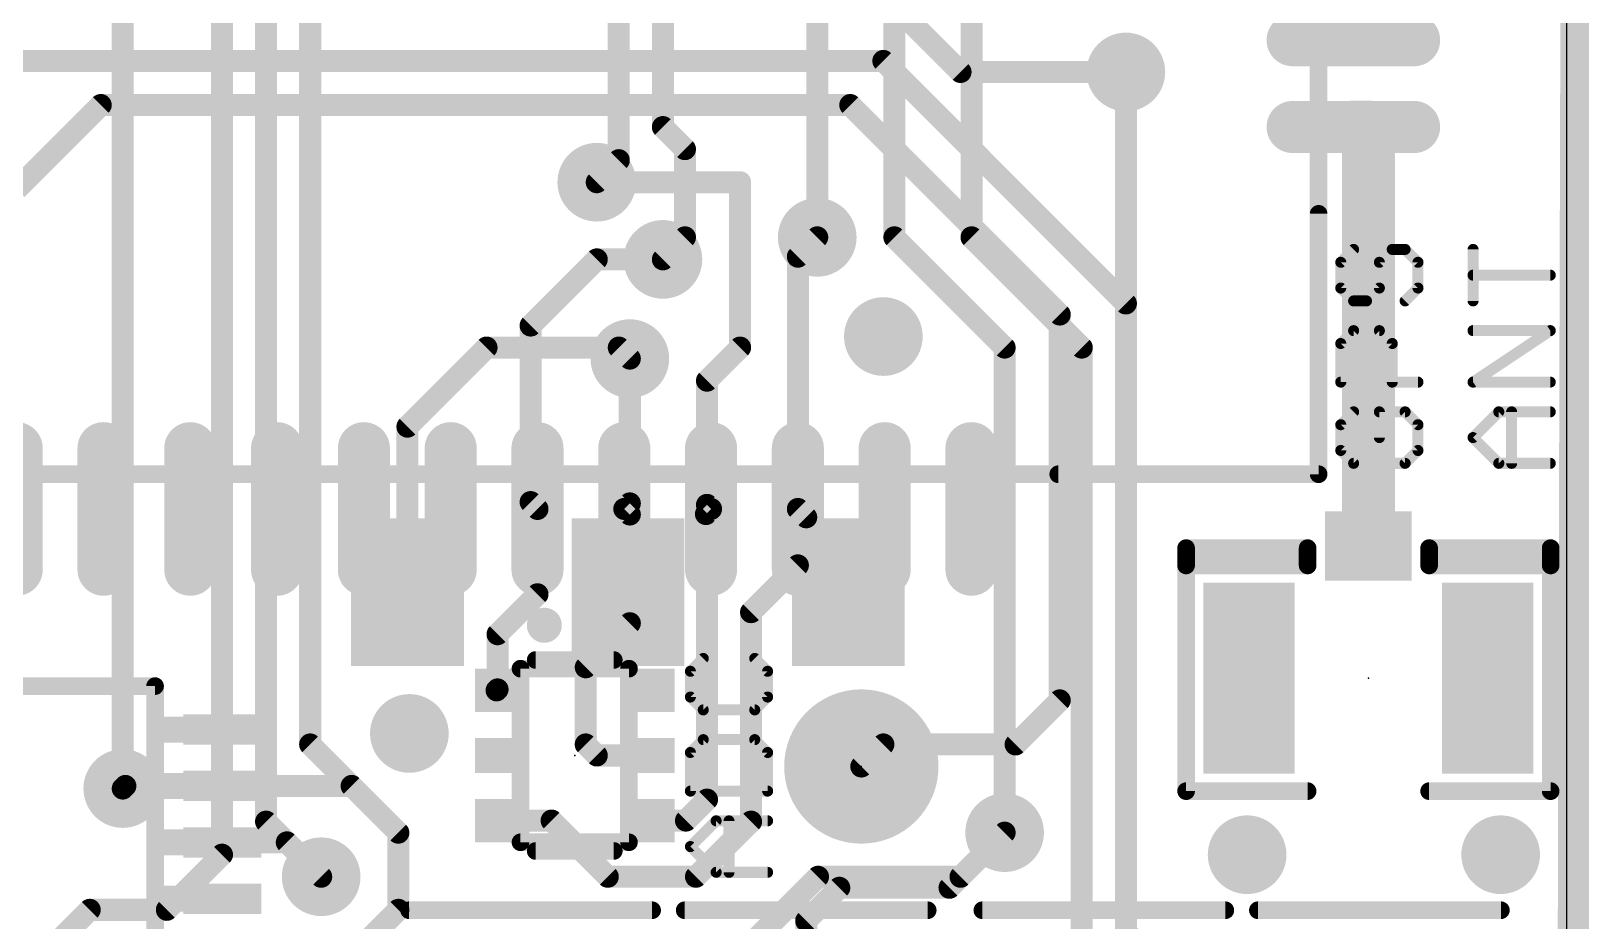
# Model space of a CAD drawing. Extents: x -20 to 40.9, y -0.3 to 63.8.
# Drawn here: x 22.95 to 40.89, y 8.13 to 18.38 of the extents above; entities that cross this region are included whole.
import ezdxf

# ---------------------------------------------------------------- set-up
doc = ezdxf.new("R2010")
doc.units = 0
for name, color, linetype in [('1', 12, 'CONTINUOUS'), ('16', 132, 'CONTINUOUS'), ('17', 110, 'CONTINUOUS'), ('18', 110, 'CONTINUOUS'), ('20', 53, 'CONTINUOUS'), ('21', 40, 'CONTINUOUS'), ('23', 53, 'CONTINUOUS'), ('51', 253, 'CONTINUOUS')]:
    doc.layers.add(name, color=color, linetype=linetype)

# ---------------------------------------------------------------- blocks, each defined once
blk = doc.blocks.new('ROUNDP')
at = {"const_width": 0.5}
blk.add_lwpolyline([(0, -0.25, 1), (0, 0.25, 1), (0, -0.25)], format="xyb", dxfattribs=at)
blk = doc.blocks.new('RECT')
blk.add_solid([(-0.5, -0.5), (0.5, -0.5), (-0.5, 0.5), (0.5, 0.5)])
blk = doc.blocks.new('RECT320000X96000R100')
at = {"const_width": 0.3}
blk.add_lwpolyline([(0.85, 0), (0.85, 0, 0.4142), (0.7, 0.15), (-0.7, 0.15, 0.4142), (-0.85, 0), (-0.85, 0, 0.4142), (-0.7, -0.15), (0.7, -0.15, 0.4142)], format="xyb", close=True, dxfattribs=at)
blk.add_solid([(-0.7254, -0.0254), (0.7254, -0.0254), (-0.7254, 0.0254), (0.7254, 0.0254)])
blk = doc.blocks.new('ROUNDV')
at = {"const_width": 0.5}
blk.add_lwpolyline([(0, -0.25, 1), (0, 0.25, 1), (0, -0.25)], format="xyb", dxfattribs=at)

msp = doc.modelspace()

# ---------------------------------------------------------------- linework, layer by layer
at = {"layer": '1'}
for points, const_width in [([(40.64, 0), (40.767, 44.323)], 0.254), ([(33.02, 18.542), (33.655, 17.907)], 0.254), ([(32.766, 18.034), (21.971, 18.034)], 0.254), ([(35.56, 15.24), (32.766, 18.034)], 0.254), ([(33.655, 17.907), (35.56, 17.907)], 0.254), ([(22.781, 16.558), (23.749, 17.526)], 0.254), ([(23.749, 17.526), (32.385, 17.526)], 0.254), ([(32.385, 17.526), (34.798, 15.113)], 0.254), ([(38.354, 17.273), (38.181, 17.273)], 0.6096), ([(38.354, 12.447), (38.354, 17.273)], 0.6096), ([(29.464, 16.637), (31.115, 16.637)], 0.254), ([(31.115, 16.637), (31.115, 14.732)], 0.254), ([(32.004, 16.002), (31.781, 15.779)], 0.254), ([(29.464, 15.748), (28.702, 14.986)], 0.254), ([(30.226, 15.748), (29.464, 15.748)], 0.254), ([(31.781, 15.779), (31.781, 12.873)], 0.254), ([(35.56, 15.24), (35.56, 8.001)], 0.254), ([(28.702, 14.986), (28.702, 12.952)], 0.254), ([(34.798, 15.113), (34.798, 10.668)], 0.254), ([(29.845, 14.605), (29.845, 12.937)], 0.254), ([(31.115, 14.732), (30.734, 14.351)], 0.254), ([(30.734, 14.351), (30.734, 12.92)], 0.254), ([(28.702, 12.952), (28.781, 12.873)], 0.254), ([(28.781, 12.873), (28.781, 11.89)], 0.254), ([(29.845, 12.937), (29.781, 12.873)], 0.254), ([(29.845, 12.809), (29.781, 12.873)], 0.254), ([(29.845, 12.809), (29.845, 11.557)], 0.254), ([(30.722, 12.814), (30.781, 12.873)], 0.254), ([(30.734, 12.92), (30.781, 12.873)], 0.254), ([(30.734, 12.826), (30.781, 12.873)], 0.254), ([(30.734, 9.525), (30.734, 12.826)], 0.254), ([(31.877, 12.777), (31.781, 12.873)], 0.254), ([(31.781, 12.223), (31.781, 12.873)], 0.254), ([(31.242, 11.684), (31.781, 12.223)], 0.254), ([(28.781, 11.89), (28.321, 11.43)], 0.254), ([(29.845, 11.557), (29.337, 11.049)], 0.254), ([(31.242, 9.271), (31.242, 11.684)], 0.254), ([(28.321, 11.43), (28.321, 10.794)], 0.254), ([(29.337, 11.049), (29.337, 10.16)], 0.254), ([(28.321, 10.794), (28.31, 10.783)], 0.254), ([(34.798, 10.668), (34.29, 10.16)], 0.254), ([(29.337, 10.16), (29.464, 10.033)], 0.254), ([(32.766, 10.16), (32.512, 9.906)], 0.254), ([(34.29, 10.16), (32.766, 10.16)], 0.254), ([(29.464, 10.033), (30.11, 10.033)], 0.254), ([(24.003, 9.652), (24.033, 9.682)], 0.254), ([(24.033, 9.682), (25.15, 9.682)], 0.254), ([(25.15, 9.682), (26.64, 9.682)], 0.254), ([(26.64, 9.682), (27.178, 9.144)], 0.254), ([(30.492, 9.283), (30.734, 9.525)], 0.254), ([(28.31, 9.283), (28.944, 9.283)], 0.254), ([(28.944, 9.283), (29.591, 8.636)], 0.254), ([(30.11, 9.283), (30.492, 9.283)], 0.254), ([(30.607, 8.636), (31.242, 9.271)], 0.254), ([(25.15, 9.032), (25.893, 9.032)], 0.254), ([(25.893, 9.032), (26.289, 8.636)], 0.254), ([(27.178, 9.144), (27.178, 8.255)], 0.254), ([(33.655, 8.636), (34.163, 9.144)], 0.254), ([(29.591, 8.636), (30.607, 8.636)], 0.254), ([(31.027, 7.65), (32.013, 8.636)], 0.254), ([(32.013, 8.636), (33.655, 8.636)], 0.254), ([(27.178, 8.255), (26.543, 7.62)], 0.254), ([(35.56, 8.001), (35.911, 7.65)], 0.254)]:
    msp.add_lwpolyline(points, dxfattribs=dict(at, const_width=const_width))
for points, const_width in [([(32.8109, 18.0789, 1), (32.7211, 17.9891)], 0.127), ([(32.766, 17.9705, 1), (32.766, 18.0975)], 0.127), ([(33.655, 17.9705, 1), (33.655, 17.8435)], 0.127), ([(33.6101, 17.8621, 1), (33.6999, 17.9519)], 0.127), ([(35.56, 17.8435, 1), (35.56, 17.9705)], 0.127), ([(23.749, 17.5895, 1), (23.749, 17.4625)], 0.127), ([(23.7939, 17.4811, 1), (23.7041, 17.5709)], 0.127), ([(32.4299, 17.5709, 1), (32.3401, 17.4811)], 0.127), ([(32.385, 17.4625, 1), (32.385, 17.5895)], 0.127), ([(38.181, 17.4254, 1), (38.181, 17.1206)], 0.3048), ([(38.5064, 17.273, 1), (38.2016, 17.273)], 0.3048), ([(38.354, 17.1206, 1), (38.354, 17.4254)], 0.3048), ([(29.464, 16.7005, 1), (29.464, 16.5735)], 0.127), ([(31.1785, 16.637, 1), (31.0515, 16.637)], 0.127), ([(31.115, 16.5735, 1), (31.115, 16.7005)], 0.127), ([(32.0489, 15.9571, 1), (31.9591, 16.0469)], 0.127), ([(29.464, 15.8115, 1), (29.464, 15.6845)], 0.127), ([(29.5089, 15.7031, 1), (29.4191, 15.7929)], 0.127), ([(30.226, 15.6845, 1), (30.226, 15.8115)], 0.127), ([(31.8445, 15.779, 1), (31.7175, 15.779)], 0.127), ([(31.7361, 15.8239, 1), (31.8259, 15.7341)], 0.127), ([(35.6235, 15.24, 1), (35.4965, 15.24)], 0.127), ([(35.5151, 15.1951, 1), (35.6049, 15.2849)], 0.127), ([(28.7655, 14.986, 1), (28.6385, 14.986)], 0.127), ([(28.6571, 15.0309, 1), (28.7469, 14.9411)], 0.127), ([(34.8615, 15.113, 1), (34.7345, 15.113)], 0.127), ([(34.7531, 15.0681, 1), (34.8429, 15.1579)], 0.127), ([(29.9085, 14.605, 1), (29.7815, 14.605)], 0.127), ([(31.0515, 14.732, 1), (31.1785, 14.732)], 0.127), ([(31.1599, 14.6871, 1), (31.0701, 14.7769)], 0.127), ([(30.7975, 14.351, 1), (30.6705, 14.351)], 0.127), ([(30.6891, 14.3959, 1), (30.7789, 14.3061)], 0.127), ([(28.7469, 12.9969, 1), (28.6571, 12.9071)], 0.127), ([(28.6385, 12.952, 1), (28.7655, 12.952)], 0.127), ([(28.8445, 12.873, 1), (28.7175, 12.873)], 0.127), ([(28.7361, 12.8281, 1), (28.8259, 12.9179)], 0.127), ([(29.8259, 12.9179, 1), (29.7361, 12.8281)], 0.127), ([(29.7361, 12.9179, 1), (29.8259, 12.8281)], 0.127), ([(29.7815, 12.937, 1), (29.9085, 12.937)], 0.127), ([(29.9085, 12.809, 1), (29.7815, 12.809)], 0.127), ([(29.8899, 12.8921, 1), (29.8001, 12.9819)], 0.127), ([(30.6771, 12.8589, 1), (30.7669, 12.7691)], 0.127), ([(30.7789, 12.9649, 1), (30.6891, 12.8751)], 0.127), ([(30.6705, 12.92, 1), (30.7975, 12.92)], 0.127), ([(30.7975, 12.826, 1), (30.6705, 12.826)], 0.127), ([(30.6891, 12.8709, 1), (30.7789, 12.7811)], 0.127), ([(30.8259, 12.8281, 1), (30.7361, 12.9179)], 0.127), ([(30.8259, 12.8281, 1), (30.7361, 12.9179)], 0.127), ([(30.7361, 12.8281, 1), (30.8259, 12.9179)], 0.127), ([(31.8259, 12.9179, 1), (31.7361, 12.8281)], 0.127), ([(31.8445, 12.873, 1), (31.7175, 12.873)], 0.127), ([(31.7175, 12.873, 1), (31.8445, 12.873)], 0.127), ([(29.8001, 12.7641, 1), (29.8899, 12.8539)], 0.127), ([(31.8321, 12.7321, 1), (31.9219, 12.8219)], 0.127), ([(38.2016, 12.447, 1), (38.5064, 12.447)], 0.3048), ([(31.7175, 12.223, 1), (31.8445, 12.223)], 0.127), ([(31.8259, 12.1781, 1), (31.7361, 12.2679)], 0.127), ([(28.7175, 11.89, 1), (28.8445, 11.89)], 0.127), ([(28.8259, 11.8451, 1), (28.7361, 11.9349)], 0.127), ([(29.8899, 11.5121, 1), (29.8001, 11.6019)], 0.127), ([(31.3055, 11.684, 1), (31.1785, 11.684)], 0.127), ([(31.1971, 11.7289, 1), (31.2869, 11.6391)], 0.127), ([(28.3845, 11.43, 1), (28.2575, 11.43)], 0.127), ([(28.2761, 11.4749, 1), (28.3659, 11.3851)], 0.127), ([(29.7815, 11.557, 1), (29.9085, 11.557)], 0.127), ([(29.4005, 11.049, 1), (29.2735, 11.049)], 0.127), ([(29.2921, 11.0939, 1), (29.3819, 11.0041)], 0.127), ([(28.2651, 10.8279, 1), (28.3549, 10.7381)], 0.127), ([(28.2575, 10.794, 1), (28.3845, 10.794)], 0.127), ([(28.3659, 10.7491, 1), (28.2761, 10.8389)], 0.127), ([(34.8429, 10.6231, 1), (34.7531, 10.7129)], 0.127), ([(34.7345, 10.668, 1), (34.8615, 10.668)], 0.127), ([(29.3819, 10.2049, 1), (29.2921, 10.1151)], 0.127), ([(32.766, 10.2235, 1), (32.766, 10.0965)], 0.127), ([(32.8109, 10.1151, 1), (32.7211, 10.2049)], 0.127), ([(34.2451, 10.2049, 1), (34.3349, 10.1151)], 0.127), ([(34.29, 10.0965, 1), (34.29, 10.2235)], 0.127), ([(29.2735, 10.16, 1), (29.4005, 10.16)], 0.127), ([(29.464, 10.0965, 1), (29.464, 9.9695)], 0.127), ([(29.4191, 9.9881, 1), (29.5089, 10.0779)], 0.127), ([(30.11, 9.9695, 1), (30.11, 10.0965)], 0.127), ([(32.4671, 9.9509, 1), (32.5569, 9.8611)], 0.127), ([(23.9581, 9.6969, 1), (24.0479, 9.6071)], 0.127), ([(24.033, 9.7455, 1), (24.033, 9.6185)], 0.127), ([(24.0779, 9.6371, 1), (23.9881, 9.7269)], 0.127), ([(25.15, 9.7455, 1), (25.15, 9.6185)], 0.127), ([(25.15, 9.6185, 1), (25.15, 9.7455)], 0.127), ([(26.6849, 9.7269, 1), (26.5951, 9.6371)], 0.127), ([(26.64, 9.6185, 1), (26.64, 9.7455)], 0.127), ([(30.6705, 9.525, 1), (30.7975, 9.525)], 0.127), ([(30.7789, 9.4801, 1), (30.6891, 9.5699)], 0.127), ([(28.31, 9.3465, 1), (28.31, 9.2195)], 0.127), ([(28.9889, 9.3279, 1), (28.8991, 9.2381)], 0.127), ([(28.944, 9.2195, 1), (28.944, 9.3465)], 0.127), ([(30.11, 9.3465, 1), (30.11, 9.2195)], 0.127), ([(30.4471, 9.3279, 1), (30.5369, 9.2381)], 0.127), ([(30.492, 9.2195, 1), (30.492, 9.3465)], 0.127), ([(31.1785, 9.271, 1), (31.3055, 9.271)], 0.127), ([(31.2869, 9.2261, 1), (31.1971, 9.3159)], 0.127), ([(25.15, 9.0955, 1), (25.15, 8.9685)], 0.127), ([(25.9379, 9.0769, 1), (25.8481, 8.9871)], 0.127), ([(25.893, 8.9685, 1), (25.893, 9.0955)], 0.127), ([(27.2415, 9.144, 1), (27.1145, 9.144)], 0.127), ([(27.1331, 9.0991, 1), (27.2229, 9.1889)], 0.127), ([(34.2079, 9.0991, 1), (34.1181, 9.1889)], 0.127), ([(26.2441, 8.5911, 1), (26.3339, 8.6809)], 0.127), ([(29.591, 8.6995, 1), (29.591, 8.5725)], 0.127), ([(29.5461, 8.5911, 1), (29.6359, 8.6809)], 0.127), ([(30.5621, 8.6809, 1), (30.6519, 8.5911)], 0.127), ([(30.607, 8.5725, 1), (30.607, 8.6995)], 0.127), ([(32.013, 8.6995, 1), (32.013, 8.5725)], 0.127), ([(32.0579, 8.5911, 1), (31.9681, 8.6809)], 0.127), ([(33.6101, 8.6809, 1), (33.6999, 8.5911)], 0.127), ([(33.655, 8.5725, 1), (33.655, 8.6995)], 0.127), ([(27.1145, 8.255, 1), (27.2415, 8.255)], 0.127), ([(27.2229, 8.2101, 1), (27.1331, 8.2999)], 0.127)]:
    msp.add_lwpolyline(points, format="xyb", dxfattribs=dict(at, const_width=const_width))
at = {"layer": '16', "const_width": 0.254}
for points in [[(40.767, 0), (40.767, 44.45)], [(24.003, 37.973), (24.003, 9.652)], [(25.146, 37.719), (25.146, 8.89)], [(30.226, 32.639), (30.226, 17.272)], [(29.718, 32.385), (29.718, 16.891)], [(32.004, 32.004), (32.004, 16.002)], [(25.654, 9.271), (25.654, 30.48)], [(26.162, 10.16), (26.162, 29.591)], [(32.893, 16.002), (32.893, 19.939)], [(33.782, 19.05), (33.782, 16.002)], [(35.56, 17.907), (35.56, 2.921)], [(30.226, 17.272), (30.48, 17.018)], [(30.48, 17.018), (30.48, 16.002)], [(29.718, 16.891), (29.464, 16.637)], [(30.48, 16.002), (30.226, 15.748)], [(34.163, 14.732), (32.893, 16.002)], [(33.782, 16.002), (35.052, 14.732)], [(27.283, 13.821), (28.194, 14.732)], [(28.194, 14.732), (29.718, 14.732)], [(29.718, 14.732), (29.845, 14.605)], [(34.163, 14.732), (34.163, 9.144)], [(35.052, 14.732), (35.052, 4.953)], [(27.283, 11.915), (27.283, 13.821)], [(26.162, 10.16), (27.178, 9.144)], [(26.289, 8.636), (25.654, 9.271)], [(27.178, 9.144), (27.178, 8.255)], [(33.528, 8.509), (34.163, 9.144)], [(25.146, 8.89), (24.511, 8.255)], [(31.877, 8.128), (32.258, 8.509)], [(32.258, 8.509), (33.528, 8.509)], [(23.622, 8.255), (23.114, 7.747)], [(24.511, 8.255), (23.622, 8.255)], [(27.178, 8.255), (26.162, 7.239)], [(31.877, 1.778), (31.877, 8.128)]]:
    msp.add_lwpolyline(points, dxfattribs=at)
at = {"layer": '16', "const_width": 0.127}
for points in [[(35.6235, 17.907, 1), (35.4965, 17.907)], [(30.2709, 17.3169, 1), (30.1811, 17.2271)], [(30.1625, 17.272, 1), (30.2895, 17.272)], [(30.5435, 17.018, 1), (30.4165, 17.018)], [(30.4351, 16.9731, 1), (30.5249, 17.0629)], [(29.6545, 16.891, 1), (29.7815, 16.891)], [(29.7629, 16.8461, 1), (29.6731, 16.9359)], [(29.4191, 16.6819, 1), (29.5089, 16.5921)], [(30.4165, 16.002, 1), (30.5435, 16.002)], [(30.5249, 15.9571, 1), (30.4351, 16.0469)], [(31.9405, 16.002, 1), (32.0675, 16.002)], [(32.9379, 16.0469, 1), (32.8481, 15.9571)], [(32.8295, 16.002, 1), (32.9565, 16.002)], [(33.8269, 16.0469, 1), (33.7371, 15.9571)], [(33.7185, 16.002, 1), (33.8455, 16.002)], [(30.1811, 15.7929, 1), (30.2709, 15.7031)], [(28.194, 14.7955, 1), (28.194, 14.6685)], [(28.2389, 14.6871, 1), (28.1491, 14.7769)], [(29.7629, 14.7769, 1), (29.6731, 14.6871)], [(29.718, 14.6685, 1), (29.718, 14.7955)], [(34.2265, 14.732, 1), (34.0995, 14.732)], [(34.1181, 14.6871, 1), (34.2079, 14.7769)], [(35.1155, 14.732, 1), (34.9885, 14.732)], [(35.0071, 14.6871, 1), (35.0969, 14.7769)], [(29.8001, 14.5601, 1), (29.8899, 14.6499)], [(27.3465, 13.821, 1), (27.2195, 13.821)], [(27.2381, 13.8659, 1), (27.3279, 13.7761)], [(27.2195, 11.915, 1), (27.3465, 11.915)], [(26.2069, 10.2049, 1), (26.1171, 10.1151)], [(26.0985, 10.16, 1), (26.2255, 10.16)], [(23.9395, 9.652, 1), (24.0665, 9.652)], [(25.6989, 9.3159, 1), (25.6091, 9.2261)], [(25.5905, 9.271, 1), (25.7175, 9.271)], [(27.2415, 9.144, 1), (27.1145, 9.144)], [(27.1331, 9.0991, 1), (27.2229, 9.1889)], [(34.0995, 9.144, 1), (34.2265, 9.144)], [(34.2079, 9.0991, 1), (34.1181, 9.1889)], [(25.1909, 8.8451, 1), (25.1011, 8.9349)], [(25.0825, 8.89, 1), (25.2095, 8.89)], [(26.2441, 8.5911, 1), (26.3339, 8.6809)], [(32.258, 8.5725, 1), (32.258, 8.4455)], [(32.3029, 8.4641, 1), (32.2131, 8.5539)], [(33.4831, 8.5539, 1), (33.5729, 8.4641)], [(33.528, 8.4455, 1), (33.528, 8.5725)], [(23.622, 8.3185, 1), (23.622, 8.1915)], [(23.6669, 8.2101, 1), (23.5771, 8.2999)], [(24.4661, 8.2999, 1), (24.5559, 8.2101)], [(24.511, 8.1915, 1), (24.511, 8.3185)], [(27.1145, 8.255, 1), (27.2415, 8.255)], [(27.2229, 8.2101, 1), (27.1331, 8.2999)], [(31.9405, 8.128, 1), (31.8135, 8.128)], [(31.8321, 8.1729, 1), (31.9219, 8.0831)]]:
    msp.add_lwpolyline(points, format="xyb", dxfattribs=at)
at = {"layer": '20'}
msp.add_line((40.64, 0), (40.64, 41.91), dxfattribs=at)
at = {"layer": '21'}
for points, const_width in [([(37.781, 13.273), (37.781, 16.273)], 0.2032), ([(38.184, 15.8627), (38.0357, 15.7144)], 0.127), ([(38.4806, 15.7144), (38.6289, 15.8627)], 0.127), ([(38.6289, 15.8627), (38.7772, 15.8627)], 0.127), ([(38.7772, 15.8627), (38.9255, 15.7144)], 0.127), ([(39.5597, 15.2695), (39.5597, 15.8627)], 0.127), ([(38.0357, 15.7144), (38.0357, 15.4178)], 0.127), ([(38.4806, 15.4178), (38.4806, 15.7144)], 0.127), ([(38.9255, 15.7144), (38.9255, 15.4178)], 0.127), ([(40.4495, 15.5661), (39.5597, 15.5661)], 0.127), ([(38.0357, 15.4178), (38.184, 15.2695)], 0.127), ([(38.3323, 15.2695), (38.4806, 15.4178)], 0.127), ([(38.9255, 15.4178), (38.7772, 15.2695)], 0.127), ([(38.184, 15.2695), (38.3323, 15.2695)], 0.127), ([(38.0357, 14.7789), (38.184, 14.9272)], 0.127), ([(38.184, 14.9272), (38.4806, 14.9272)], 0.127), ([(38.4806, 14.9272), (38.6289, 14.7789)], 0.127), ([(39.5597, 14.334), (40.4495, 14.9272)], 0.127), ([(40.4495, 14.9272), (39.5597, 14.9272)], 0.127), ([(38.0357, 14.334), (38.0357, 14.7789)], 0.127), ([(38.6289, 14.7789), (38.6289, 14.334)], 0.127), ([(38.9255, 14.334), (38.0357, 14.334)], 0.127), ([(40.4495, 14.334), (39.5597, 14.334)], 0.127), ([(38.184, 13.9917), (38.0357, 13.8434)], 0.127), ([(38.7772, 13.9917), (38.4806, 13.9917)], 0.127), ([(38.4806, 13.9917), (38.4806, 13.6951)], 0.127), ([(38.9255, 13.8434), (38.7772, 13.9917)], 0.127), ([(39.5597, 13.6951), (39.8563, 13.9917)], 0.127), ([(39.8563, 13.9917), (40.4495, 13.9917)], 0.127), ([(40.0046, 13.3985), (40.0046, 13.9917)], 0.127), ([(38.0357, 13.8434), (38.0357, 13.5468)], 0.127), ([(38.9255, 13.5468), (38.9255, 13.8434)], 0.127), ([(39.8563, 13.3985), (39.5597, 13.6951)], 0.127), ([(38.0357, 13.5468), (38.184, 13.3985)], 0.127), ([(38.184, 13.3985), (38.7772, 13.3985)], 0.127), ([(38.7772, 13.3985), (38.9255, 13.5468)], 0.127), ([(40.4495, 13.3985), (39.8563, 13.3985)], 0.127), ([(34.781, 13.273), (37.781, 13.273)], 0.2032), ([(37.654, 12.422), (36.254, 12.422)], 0.2032), ([(36.254, 12.422), (36.254, 12.222)], 0.2032), ([(37.654, 12.322), (36.354, 12.322)], 0.2032), ([(37.654, 12.422), (37.654, 12.222)], 0.2032), ([(40.454, 12.422), (39.054, 12.422)], 0.2032), ([(39.054, 12.422), (39.054, 12.222)], 0.2032), ([(40.354, 12.322), (39.054, 12.322)], 0.2032), ([(40.454, 12.422), (40.454, 12.222)], 0.2032), ([(37.654, 12.222), (36.254, 12.222)], 0.2032), ([(36.254, 12.222), (36.254, 9.622)], 0.2032), ([(40.454, 12.222), (39.054, 12.222)], 0.2032), ([(40.454, 9.622), (40.454, 12.222)], 0.2032), ([(29.66, 11.133), (28.76, 11.133)], 0.2032), ([(30.691, 11.1512), (30.5427, 11.0029)], 0.127), ([(31.4325, 11.0029), (31.2842, 11.1512)], 0.127), ([(30.5427, 11.0029), (30.5427, 10.7063)], 0.127), ([(31.4325, 10.7063), (31.4325, 11.0029)], 0.127), ([(20.075, 10.832), (24.375, 10.832)], 0.2032), ([(24.375, 10.832), (24.375, 5.932)], 0.2032), ([(30.5427, 10.7063), (30.691, 10.558)], 0.127), ([(31.2842, 10.558), (31.4325, 10.7063)], 0.127), ([(30.691, 10.558), (31.2842, 10.558)], 0.127), ([(30.691, 10.2156), (30.5427, 10.0673)], 0.127), ([(31.2842, 10.2156), (30.691, 10.2156)], 0.127), ([(31.4325, 10.0673), (31.2842, 10.2156)], 0.127), ([(30.5427, 10.0673), (30.5427, 9.6225)], 0.127), ([(31.4325, 9.6225), (31.4325, 10.0673)], 0.127), ([(37.654, 9.622), (36.254, 9.622)], 0.2032), ([(40.454, 9.622), (39.054, 9.622)], 0.2032), ([(30.5427, 9.6225), (31.4325, 9.6225)], 0.127), ([(30.5427, 8.9835), (30.8393, 9.2801)], 0.127), ([(30.8393, 9.2801), (31.4325, 9.2801)], 0.127), ([(30.9876, 8.6869), (30.9876, 9.2801)], 0.127), ([(29.66, 8.933), (28.76, 8.933)], 0.2032), ([(30.8393, 8.6869), (30.5427, 8.9835)], 0.127), ([(31.4325, 8.6869), (30.8393, 8.6869)], 0.127), ([(27.302, 8.25), (30.102, 8.25)], 0.2032), ([(30.477, 8.25), (33.277, 8.25)], 0.2032), ([(33.906, 8.25), (36.706, 8.25)], 0.2032), ([(37.081, 8.25), (39.881, 8.25)], 0.2032)]:
    msp.add_lwpolyline(points, dxfattribs=dict(at, const_width=const_width))
for points, const_width in [([(37.8318, 16.273, 1), (37.7302, 16.273)], 0.1016), ([(38.2065, 15.8403, 1), (38.1616, 15.8852)], 0.0635), ([(38.6289, 15.8945, 1), (38.6289, 15.831)], 0.0635), ([(38.6514, 15.8403, 1), (38.6065, 15.8852)], 0.0635), ([(38.7997, 15.8852, 1), (38.7548, 15.8403)], 0.0635), ([(38.7772, 15.831, 1), (38.7772, 15.8945)], 0.0635), ([(39.5915, 15.8627, 1), (39.528, 15.8627)], 0.0635), ([(38.0675, 15.7144, 1), (38.004, 15.7144)], 0.0635), ([(38.0133, 15.7369, 1), (38.0582, 15.692)], 0.0635), ([(38.5124, 15.7144, 1), (38.4489, 15.7144)], 0.0635), ([(38.4582, 15.7369, 1), (38.5031, 15.692)], 0.0635), ([(38.9573, 15.7144, 1), (38.8937, 15.7144)], 0.0635), ([(38.903, 15.692, 1), (38.948, 15.7369)], 0.0635), ([(39.5597, 15.5979, 1), (39.5597, 15.5344)], 0.0635), ([(40.4495, 15.5344, 1), (40.4495, 15.5979)], 0.0635), ([(38.004, 15.4178, 1), (38.0675, 15.4178)], 0.0635), ([(38.0582, 15.4403, 1), (38.0133, 15.3954)], 0.0635), ([(38.4489, 15.4178, 1), (38.5124, 15.4178)], 0.0635), ([(38.5031, 15.3954, 1), (38.4582, 15.4403)], 0.0635), ([(38.8937, 15.4178, 1), (38.9573, 15.4178)], 0.0635), ([(38.948, 15.3954, 1), (38.903, 15.4403)], 0.0635), ([(38.184, 15.3013, 1), (38.184, 15.2378)], 0.0635), ([(38.1616, 15.2471, 1), (38.2065, 15.292)], 0.0635), ([(38.3099, 15.292, 1), (38.3548, 15.2471)], 0.0635), ([(38.3323, 15.2378, 1), (38.3323, 15.3013)], 0.0635), ([(38.7548, 15.292, 1), (38.7997, 15.2471)], 0.0635), ([(39.528, 15.2695, 1), (39.5915, 15.2695)], 0.0635), ([(38.184, 14.9589, 1), (38.184, 14.8954)], 0.0635), ([(38.2065, 14.9047, 1), (38.1616, 14.9496)], 0.0635), ([(38.5031, 14.9496, 1), (38.4582, 14.9047)], 0.0635), ([(38.4806, 14.8954, 1), (38.4806, 14.9589)], 0.0635), ([(39.5597, 14.9589, 1), (39.5597, 14.8954)], 0.0635), ([(40.4671, 14.9008, 1), (40.4319, 14.9536)], 0.0635), ([(40.4495, 14.8954, 1), (40.4495, 14.9589)], 0.0635), ([(38.0675, 14.7789, 1), (38.004, 14.7789)], 0.0635), ([(38.0133, 14.8013, 1), (38.0582, 14.7564)], 0.0635), ([(38.6607, 14.7789, 1), (38.5972, 14.7789)], 0.0635), ([(38.6065, 14.7564, 1), (38.6514, 14.8013)], 0.0635), ([(38.0357, 14.3658, 1), (38.0357, 14.3023)], 0.0635), ([(38.004, 14.334, 1), (38.0675, 14.334)], 0.0635), ([(38.5972, 14.334, 1), (38.6607, 14.334)], 0.0635), ([(38.9255, 14.3023, 1), (38.9255, 14.3658)], 0.0635), ([(39.5597, 14.3658, 1), (39.5597, 14.3023)], 0.0635), ([(39.5421, 14.3604, 1), (39.5774, 14.3076)], 0.0635), ([(40.4495, 14.3023, 1), (40.4495, 14.3658)], 0.0635), ([(38.2065, 13.9692, 1), (38.1616, 14.0141)], 0.0635), ([(38.4806, 14.0234, 1), (38.4806, 13.9599)], 0.0635), ([(38.5124, 13.9917, 1), (38.4489, 13.9917)], 0.0635), ([(38.7997, 14.0141, 1), (38.7548, 13.9692)], 0.0635), ([(38.7772, 13.9599, 1), (38.7772, 14.0234)], 0.0635), ([(39.8563, 14.0234, 1), (39.8563, 13.9599)], 0.0635), ([(39.8788, 13.9692, 1), (39.8339, 14.0141)], 0.0635), ([(40.0364, 13.9917, 1), (39.9729, 13.9917)], 0.0635), ([(40.4495, 13.9599, 1), (40.4495, 14.0234)], 0.0635), ([(38.0675, 13.8434, 1), (38.004, 13.8434)], 0.0635), ([(38.0133, 13.8658, 1), (38.0582, 13.8209)], 0.0635), ([(38.9573, 13.8434, 1), (38.8937, 13.8434)], 0.0635), ([(38.903, 13.8209, 1), (38.948, 13.8658)], 0.0635), ([(38.4489, 13.6951, 1), (38.5124, 13.6951)], 0.0635), ([(39.5822, 13.7175, 1), (39.5373, 13.6726)], 0.0635), ([(39.5373, 13.7175, 1), (39.5822, 13.6726)], 0.0635), ([(38.004, 13.5468, 1), (38.0675, 13.5468)], 0.0635), ([(38.0582, 13.5692, 1), (38.0133, 13.5243)], 0.0635), ([(38.184, 13.4303, 1), (38.184, 13.3667)], 0.0635), ([(38.7772, 13.3667, 1), (38.7772, 13.4303)], 0.0635), ([(38.8937, 13.5468, 1), (38.9573, 13.5468)], 0.0635), ([(38.948, 13.5243, 1), (38.903, 13.5692)], 0.0635), ([(39.8563, 13.4303, 1), (39.8563, 13.3667)], 0.0635), ([(40.4495, 13.3667, 1), (40.4495, 13.4303)], 0.0635), ([(34.781, 13.3238, 1), (34.781, 13.2222)], 0.1016), ([(37.7302, 13.273, 1), (37.8318, 13.273)], 0.1016), ([(37.781, 13.2222, 1), (37.781, 13.3238)], 0.1016), ([(38.1616, 13.376, 1), (38.2065, 13.421)], 0.0635), ([(38.7548, 13.421, 1), (38.7997, 13.376)], 0.0635), ([(39.8339, 13.376, 1), (39.8788, 13.421)], 0.0635), ([(39.9729, 13.3985, 1), (40.0364, 13.3985)], 0.0635), ([(36.254, 12.4728, 1), (36.254, 12.3712)], 0.1016), ([(36.3048, 12.422, 1), (36.2032, 12.422)], 0.1016), ([(36.354, 12.3728, 1), (36.354, 12.2712)], 0.1016), ([(37.7048, 12.422, 1), (37.6032, 12.422)], 0.1016), ([(37.654, 12.3712, 1), (37.654, 12.4728)], 0.1016), ([(37.654, 12.2712, 1), (37.654, 12.3728)], 0.1016), ([(39.054, 12.4728, 1), (39.054, 12.3712)], 0.1016), ([(39.1048, 12.422, 1), (39.0032, 12.422)], 0.1016), ([(39.054, 12.3728, 1), (39.054, 12.2712)], 0.1016), ([(40.354, 12.2712, 1), (40.354, 12.3728)], 0.1016), ([(40.5048, 12.422, 1), (40.4032, 12.422)], 0.1016), ([(40.454, 12.3712, 1), (40.454, 12.4728)], 0.1016), ([(36.254, 12.2728, 1), (36.254, 12.1712)], 0.1016), ([(36.3048, 12.222, 1), (36.2032, 12.222)], 0.1016), ([(36.2032, 12.222, 1), (36.3048, 12.222)], 0.1016), ([(37.6032, 12.222, 1), (37.7048, 12.222)], 0.1016), ([(37.654, 12.1712, 1), (37.654, 12.2728)], 0.1016), ([(39.054, 12.2728, 1), (39.054, 12.1712)], 0.1016), ([(39.0032, 12.222, 1), (39.1048, 12.222)], 0.1016), ([(40.5048, 12.222, 1), (40.4032, 12.222)], 0.1016), ([(40.4032, 12.222, 1), (40.5048, 12.222)], 0.1016), ([(40.454, 12.1712, 1), (40.454, 12.2728)], 0.1016), ([(28.86, 11.433, 1), (28.86, 11.633, 1), (28.86, 11.433)], 0.2032), ([(28.76, 11.1838, 1), (28.76, 11.0822)], 0.1016), ([(29.66, 11.0822, 1), (29.66, 11.1838)], 0.1016), ([(30.7135, 11.1287, 1), (30.6686, 11.1736)], 0.0635), ([(31.3067, 11.1736, 1), (31.2618, 11.1287)], 0.0635), ([(30.5745, 11.0029, 1), (30.511, 11.0029)], 0.0635), ([(30.5203, 11.0253, 1), (30.5652, 10.9804)], 0.0635), ([(31.4642, 11.0029, 1), (31.4008, 11.0029)], 0.0635), ([(31.41, 10.9804, 1), (31.455, 11.0253)], 0.0635), ([(24.4258, 10.832, 1), (24.3242, 10.832)], 0.1016), ([(24.375, 10.7812, 1), (24.375, 10.8828)], 0.1016), ([(30.5652, 10.7287, 1), (30.5203, 10.6838)], 0.0635), ([(31.455, 10.6838, 1), (31.41, 10.7287)], 0.0635), ([(30.511, 10.7063, 1), (30.5745, 10.7063)], 0.0635), ([(30.691, 10.5897, 1), (30.691, 10.5262)], 0.0635), ([(30.6686, 10.5355, 1), (30.7135, 10.5804)], 0.0635), ([(31.2618, 10.5804, 1), (31.3067, 10.5355)], 0.0635), ([(31.2842, 10.5262, 1), (31.2842, 10.5897)], 0.0635), ([(31.4008, 10.7063, 1), (31.4642, 10.7063)], 0.0635), ([(30.691, 10.2474, 1), (30.691, 10.1839)], 0.0635), ([(30.7135, 10.1932, 1), (30.6686, 10.2381)], 0.0635), ([(31.3067, 10.2381, 1), (31.2618, 10.1932)], 0.0635), ([(31.2842, 10.1839, 1), (31.2842, 10.2474)], 0.0635), ([(30.5745, 10.0673, 1), (30.511, 10.0673)], 0.0635), ([(30.5203, 10.0898, 1), (30.5652, 10.0449)], 0.0635), ([(31.4642, 10.0673, 1), (31.4008, 10.0673)], 0.0635), ([(31.41, 10.0449, 1), (31.455, 10.0898)], 0.0635), ([(36.254, 9.6728, 1), (36.254, 9.5712)], 0.1016), ([(37.654, 9.5712, 1), (37.654, 9.6728)], 0.1016), ([(39.054, 9.6728, 1), (39.054, 9.5712)], 0.1016), ([(40.454, 9.5712, 1), (40.454, 9.6728)], 0.1016), ([(30.5427, 9.6542, 1), (30.5427, 9.5907)], 0.0635), ([(30.511, 9.6225, 1), (30.5745, 9.6225)], 0.0635), ([(31.4008, 9.6225, 1), (31.4642, 9.6225)], 0.0635), ([(31.4325, 9.5907, 1), (31.4325, 9.6542)], 0.0635), ([(36.2032, 9.622, 1), (36.3048, 9.622)], 0.1016), ([(40.4032, 9.622, 1), (40.5048, 9.622)], 0.1016), ([(30.8393, 9.3119, 1), (30.8393, 9.2484)], 0.0635), ([(30.8618, 9.2577, 1), (30.8169, 9.3026)], 0.0635), ([(31.0194, 9.2801, 1), (30.9559, 9.2801)], 0.0635), ([(31.4325, 9.2484, 1), (31.4325, 9.3119)], 0.0635), ([(28.76, 8.9838, 1), (28.76, 8.8822)], 0.1016), ([(29.66, 8.8822, 1), (29.66, 8.9838)], 0.1016), ([(30.5652, 9.006, 1), (30.5203, 8.9611)], 0.0635), ([(30.5203, 9.006, 1), (30.5652, 8.9611)], 0.0635), ([(30.8393, 8.7187, 1), (30.8393, 8.6552)], 0.0635), ([(30.8169, 8.6645, 1), (30.8618, 8.7094)], 0.0635), ([(30.9559, 8.6869, 1), (31.0194, 8.6869)], 0.0635), ([(31.4325, 8.6552, 1), (31.4325, 8.7187)], 0.0635), ([(27.302, 8.3008, 1), (27.302, 8.1992)], 0.1016), ([(30.102, 8.1992, 1), (30.102, 8.3008)], 0.1016), ([(30.477, 8.3008, 1), (30.477, 8.1992)], 0.1016), ([(33.277, 8.1992, 1), (33.277, 8.3008)], 0.1016), ([(33.906, 8.3008, 1), (33.906, 8.1992)], 0.1016), ([(36.706, 8.1992, 1), (36.706, 8.3008)], 0.1016), ([(37.081, 8.3008, 1), (37.081, 8.1992)], 0.1016), ([(39.881, 8.1992, 1), (39.881, 8.3008)], 0.1016)]:
    msp.add_lwpolyline(points, format="xyb", dxfattribs=dict(at, const_width=const_width))
at = {"layer": '23'}
for p in [(38.354, 10.922), (29.21, 10.033), (32.512, 9.906)]:
    msp.add_point(p, dxfattribs=at)
at = {"layer": '51', "const_width": 0.2032}
for points in [[(37.781, 13.273), (37.781, 37.273)], [(13.781, 13.273), (37.781, 13.273)], [(28.585, 9.033), (28.585, 11.033)], [(28.585, 11.033), (29.835, 11.033)], [(29.835, 11.033), (29.835, 9.033)], [(29.835, 9.033), (28.585, 9.033)]]:
    msp.add_lwpolyline(points, dxfattribs=at)
at = {"layer": '51', "const_width": 0.1016}
for points in [[(37.7302, 13.273, 1), (37.8318, 13.273)], [(37.781, 13.2222, 1), (37.781, 13.3238)], [(28.6358, 11.033, 1), (28.5342, 11.033)], [(28.585, 11.0838, 1), (28.585, 10.9822)], [(29.8858, 11.033, 1), (29.7842, 11.033)], [(29.835, 10.9822, 1), (29.835, 11.0838)], [(28.585, 9.0838, 1), (28.585, 8.9822)], [(28.5342, 9.033, 1), (28.6358, 9.033)], [(29.7842, 9.033, 1), (29.8858, 9.033)], [(29.835, 8.9822, 1), (29.835, 9.0838)]]:
    msp.add_lwpolyline(points, format="xyb", dxfattribs=at)

# ---------------------------------------------------------------- block references
at = {"layer": '1'}
for p, rotation in [((38.181, 18.273), 180), ((38.181, 17.273), 180), ((22.781, 12.873), 90), ((23.781, 12.873), 90), ((24.781, 12.873), 90), ((25.781, 12.873), 90), ((26.781, 12.873), 90), ((27.781, 12.873), 90), ((28.781, 12.873), 90), ((29.781, 12.873), 90), ((30.781, 12.873), 90), ((31.781, 12.873), 90), ((32.781, 12.873), 90), ((33.781, 12.873), 90)]:
    msp.add_blockref('RECT320000X96000R100', p, dxfattribs=dict(at, rotation=rotation))
at = {"layer": '1', "xscale": 0.8, "rotation": 90}
msp.add_blockref('RECT', (38.354, 12.447), dxfattribs=at)
at = {"layer": '1'}
for p, xscale, yscale, rotation in [((36.979, 10.922), 2.2, 1.05, 90), ((39.729, 10.922), 2.2, 1.05, 90), ((28.31, 10.783), 0.5, 0.5, 270), ((30.11, 10.783), 0.5, 0.5, 270), ((25.15, 10.332), 0.35, 0.9, 90), ((28.31, 10.033), 0.4, 0.5, 270), ((30.11, 10.033), 0.4, 0.5, 270), ((25.15, 9.682), 0.35, 0.9, 90), ((28.31, 9.283), 0.5, 0.5, 270), ((30.11, 9.283), 0.5, 0.5, 270), ((25.15, 9.032), 0.35, 0.9, 90), ((25.15, 8.382), 0.35, 0.9, 90)]:
    msp.add_blockref('RECT', p, dxfattribs=dict(at, xscale=xscale, yscale=yscale, rotation=rotation))
at = {"layer": '16', "xscale": 1.7, "yscale": 1.3, "rotation": 90}
for p in [(27.283, 11.915), (29.823, 11.915), (32.363, 11.915)]:
    msp.add_blockref('RECT', p, dxfattribs=at)
at = {"layer": '17', "xscale": 1.778, "yscale": 1.778}
msp.add_blockref('ROUNDP', (32.512, 9.906), dxfattribs=at)
msp.add_blockref('ROUNDP', (32.512, 9.906), dxfattribs=at)
at = {"layer": '18', "xscale": 0.9064, "yscale": 0.9064}
for p in [(35.56, 17.907), (35.56, 17.907), (29.464, 16.637), (29.464, 16.637), (32.004, 16.002), (32.004, 16.002), (30.226, 15.748), (30.226, 15.748), (32.766, 14.859), (32.766, 14.859), (29.845, 14.605), (29.845, 14.605), (27.305, 10.287), (27.305, 10.287), (24.003, 9.652), (24.003, 9.652), (34.163, 9.144), (34.163, 9.144), (36.957, 8.89), (36.957, 8.89), (39.878, 8.89), (39.878, 8.89), (26.289, 8.636), (26.289, 8.636)]:
    msp.add_blockref('ROUNDV', p, dxfattribs=at)
at = {"layer": '51'}
for p, xscale, yscale, rotation in [((28.335, 10.683), 0.25, 0.35, 270), ((30.085, 10.683), 0.25, 0.35, 270), ((24.9875, 10.332), 0.3, 1.075, 90), ((28.335, 10.033), 0.25, 0.35, 270), ((30.085, 10.033), 0.25, 0.35, 270), ((24.9875, 9.682), 0.3, 1.075, 90), ((28.335, 9.383), 0.25, 0.35, 270), ((30.085, 9.383), 0.25, 0.35, 270), ((24.9875, 9.032), 0.3, 1.075, 90), ((24.9875, 8.382), 0.3, 1.075, 90)]:
    msp.add_blockref('RECT', p, dxfattribs=dict(at, xscale=xscale, yscale=yscale, rotation=rotation))

doc.saveas('drawing.dxf')
